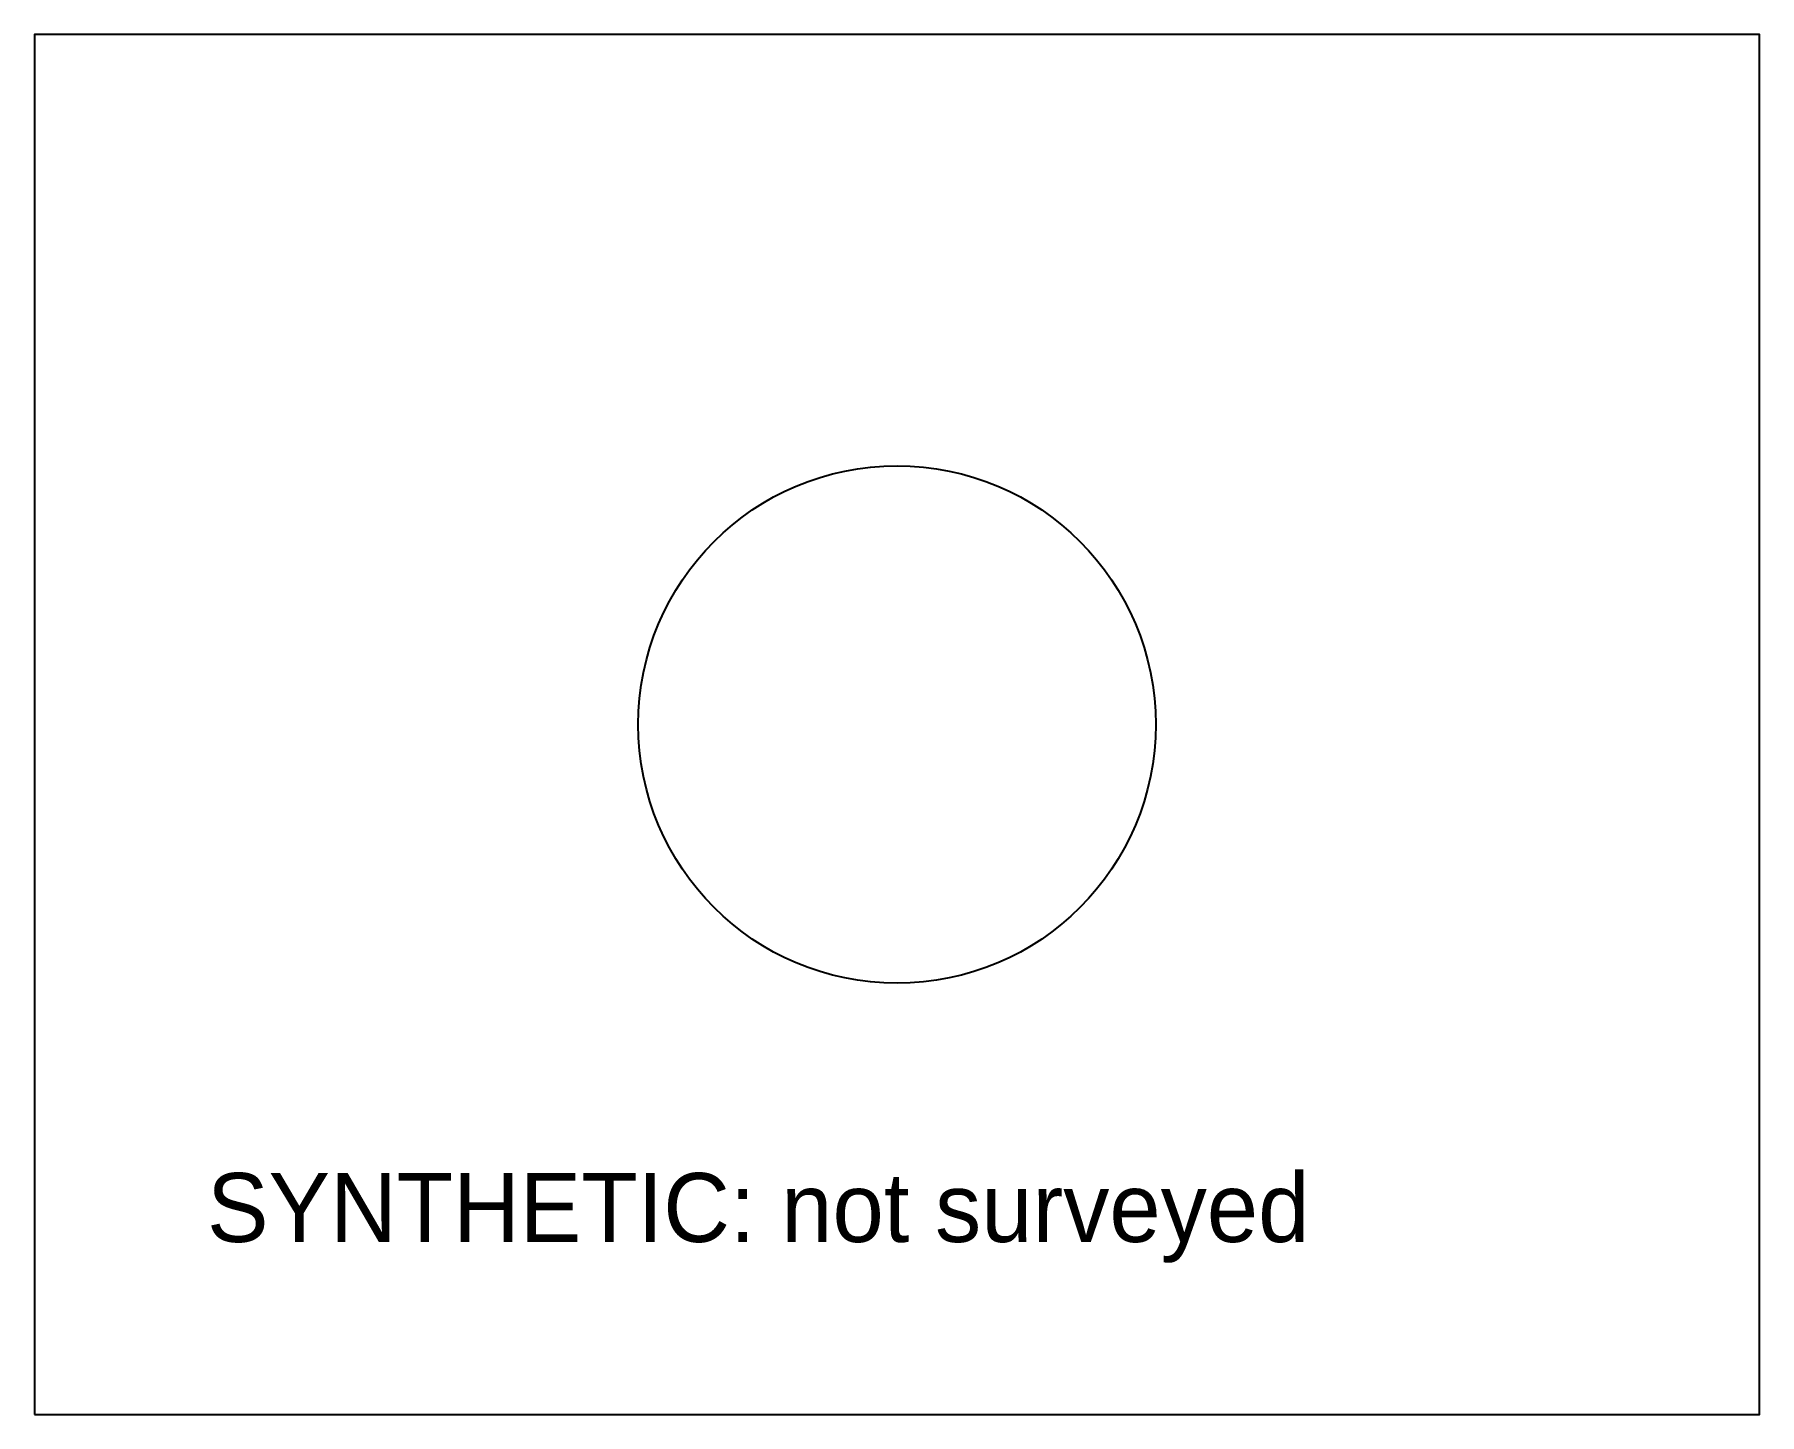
# Model space of a CAD drawing. Header units: metres. Extents: x 0 to 10, y 0 to 8.
import ezdxf

# ---------------------------------------------------------------- set-up
doc = ezdxf.new("R2010")
doc.units = ezdxf.units.M

msp = doc.modelspace()

# ---------------------------------------------------------------- linework, layer by layer
msp.add_circle((5, 4), 1.5)
at = {"layer": 'SYNTHETIC'}
msp.add_line((0, 0), (10, 0), dxfattribs=at)
msp.add_lwpolyline([(0, 0), (10, 0), (10, 8), (0, 8)], close=True, dxfattribs=at)

# ---------------------------------------------------------------- texts
msp.add_text('SYNTHETIC: not surveyed', height=0.4).set_placement((1, 1))

doc.saveas('drawing.dxf')
